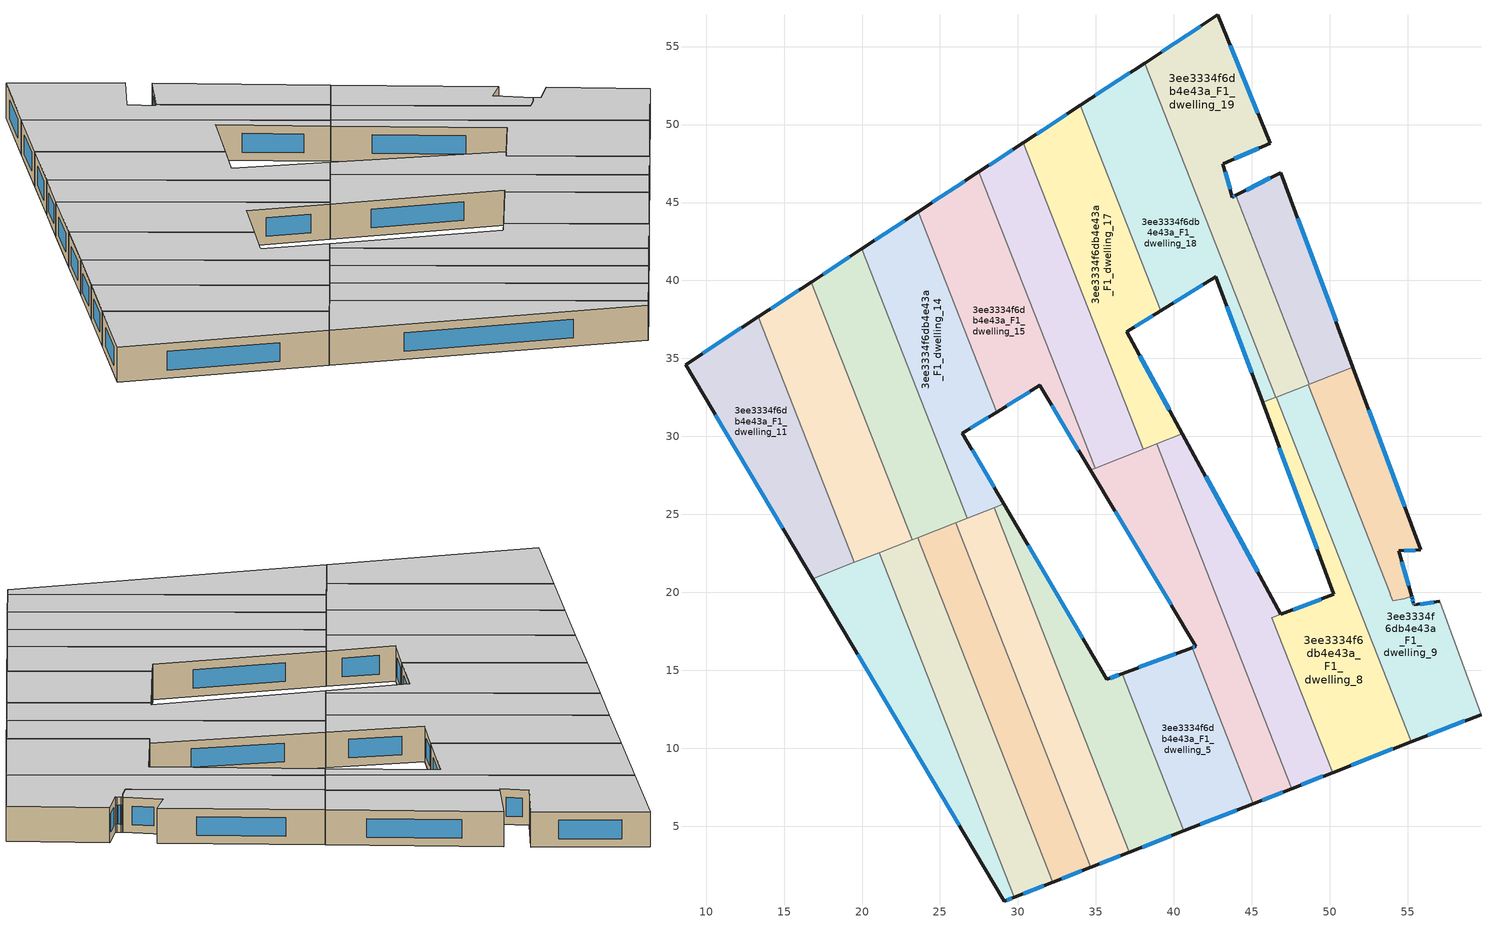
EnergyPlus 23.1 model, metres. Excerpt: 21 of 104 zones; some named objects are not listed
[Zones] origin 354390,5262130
3ee3334f6db4e43a_F1_dwelling_0
 floor to 3ee3334f6db4e43a_F0_dwelling_0 (EU_floor_Construction): 21.11,22.55 29.77,0.46 29.12,0.21 16.84,20.88 z3
 wall outside (EU_wall_Construction): 16.84,20.88 29.12,0.21 29.77,0.46 z3:6
 wall to 3ee3334f6db4e43a_F1_dwelling_1 (EU_wall_Construction): 29.77,0.46 21.11,22.55 z3:6
 wall to 3ee3334f6db4e43a_F1_dwelling_11 (EU_wall_Construction): 19.52,21.93 16.84,20.88 z3:6
 wall to 3ee3334f6db4e43a_F1_dwelling_12 (EU_wall_Construction): 21.11,22.55 19.52,21.93 z3:6
 window (EU_Window_Construction): 29.28,0.27 29.61,0.4 / 19.73,16.03 26.24,5.07 z3.7:5.3
 ceiling to 3ee3334f6db4e43a_F2_dwelling_0 (EU_floor_Construction): 29.77,0.46 21.11,22.55 16.84,20.88 29.12,0.21 z6
3ee3334f6db4e43a_F1_dwelling_1
 floor to 3ee3334f6db4e43a_F0_dwelling_1 (EU_floor_Construction): 23.57,23.52 32.22,1.42 29.77,0.46 21.11,22.55 z3
 wall outside (EU_wall_Construction): 29.77,0.46 32.22,1.42 z3:6
 wall to 3ee3334f6db4e43a_F1_dwelling_2 (EU_wall_Construction): 32.22,1.42 23.57,23.52 z3:6
 wall to 3ee3334f6db4e43a_F1_dwelling_12 (EU_wall_Construction): 23.21,23.38 21.11,22.55 z3:6
 wall to 3ee3334f6db4e43a_F1_dwelling_13 (EU_wall_Construction): 23.56,23.52 23.21,23.38 z3:6
 window (EU_Window_Construction): 30.34,0.69 31.64,1.2 z3.7:5.3
 ceiling to 3ee3334f6db4e43a_F2_dwelling_1 (EU_floor_Construction): 32.22,1.42 23.57,23.52 21.11,22.55 29.77,0.46 z6
3ee3334f6db4e43a_F1_dwelling_10
 floor to 3ee3334f6db4e43a_F0_dwelling_10 (EU_floor_Construction): 51.48,34.45 55.81,22.73 54.42,22.67 55.24,19.74 54.76,19.58 54.02,19.48 53.97,19.63 53.88,19.85 53.86,19.91 48.6,33.32 z3
 wall outside (EU_wall_Construction): 55.24,19.74 54.42,22.67 55.81,22.73 51.48,34.45 z3:6
 wall to 3ee3334f6db4e43a_F1_dwelling_9 (EU_wall_Construction): 48.6,33.32 53.86,19.91 53.88,19.85 53.97,19.63 54.02,19.48 54.76,19.58 55.24,19.74 z3:6
 wall to 3ee3334f6db4e43a_F1_dwelling_20 (EU_wall_Construction): 51.48,34.45 48.68,33.36 z3:6
 wall to 3ee3334f6db4e43a_F1_dwelling_19 (EU_wall_Construction): 48.68,33.36 48.6,33.32 z3:6
 window (EU_Window_Construction): 54.79,25.48 52.49,31.7 / 54.75,22.68 55.49,22.72 / 55.05,20.43 54.62,21.98 z3.7:5.3
 ceiling to 3ee3334f6db4e43a_F2_dwelling_10 (EU_floor_Construction): 55.24,19.74 54.42,22.67 55.81,22.73 51.48,34.45 48.6,33.32 53.86,19.91 53.88,19.85 53.97,19.63 54.02,19.48 54.76,19.58 z6
3ee3334f6db4e43a_F1_dwelling_11
 floor to 3ee3334f6db4e43a_F0_dwelling_11 (EU_floor_Construction): 13.35,37.67 19.52,21.93 16.84,20.88 8.68,34.61 z3
 wall outside (EU_wall_Construction): 13.35,37.67 8.68,34.61 16.84,20.88 z3:6
 wall to 3ee3334f6db4e43a_F1_dwelling_12 (EU_wall_Construction): 19.52,21.93 13.35,37.67 z3:6
 window (EU_Window_Construction): 10.6,31.39 14.93,24.11 / 12.25,36.96 9.78,35.33 z3.7:5.3
 ceiling to 3ee3334f6db4e43a_F2_dwelling_11 (EU_floor_Construction): 19.52,21.93 13.35,37.67 8.68,34.61 16.84,20.88 z6
3ee3334f6db4e43a_F1_dwelling_12
 floor to 3ee3334f6db4e43a_F0_dwelling_12 (EU_floor_Construction): 16.74,39.9 23.21,23.38 19.52,21.93 13.35,37.67 z3
 wall outside (EU_wall_Construction): 16.74,39.9 13.35,37.67 z3:6
 wall to 3ee3334f6db4e43a_F1_dwelling_13 (EU_wall_Construction): 23.21,23.38 16.74,39.9 z3:6
 window (EU_Window_Construction): 15.94,39.38 14.14,38.2 z3.7:5.3
 ceiling to 3ee3334f6db4e43a_F2_dwelling_12 (EU_floor_Construction): 23.21,23.38 16.74,39.9 13.35,37.67 19.52,21.93 z6
3ee3334f6db4e43a_F1_dwelling_13
 floor to 3ee3334f6db4e43a_F0_dwelling_13 (EU_floor_Construction): 19.98,42.03 26.74,24.76 23.21,23.38 16.74,39.9 z3
 wall outside (EU_wall_Construction): 19.98,42.03 16.74,39.9 z3:6
 wall to 3ee3334f6db4e43a_F1_dwelling_14 (EU_wall_Construction): 26.74,24.76 19.98,42.03 z3:6
 wall to 3ee3334f6db4e43a_F1_dwelling_2 (EU_wall_Construction): 23.57,23.52 26.02,24.48 z3:6
 wall to 3ee3334f6db4e43a_F1_dwelling_3 (EU_wall_Construction): 26.02,24.48 26.74,24.76 z3:6
 window (EU_Window_Construction): 19.22,41.53 17.5,40.4 z3.7:5.3
 ceiling to 3ee3334f6db4e43a_F2_dwelling_13 (EU_floor_Construction): 26.74,24.76 19.98,42.03 16.74,39.9 23.21,23.38 z6
3ee3334f6db4e43a_F1_dwelling_14
 floor to 3ee3334f6db4e43a_F0_dwelling_14 (EU_floor_Construction): 23.59,44.4 28.62,31.56 26.43,30.21 29.09,25.68 26.74,24.76 19.98,42.03 z3
 wall outside (EU_wall_Construction): 23.59,44.4 19.98,42.03 / 29.09,25.68 26.43,30.21 28.62,31.56 z3:6
 wall to 3ee3334f6db4e43a_F1_dwelling_15 (EU_wall_Construction): 28.62,31.56 23.59,44.4 z3:6
 wall to 3ee3334f6db4e43a_F1_dwelling_3 (EU_wall_Construction): 26.74,24.76 28.47,25.44 z3:6
 wall to 3ee3334f6db4e43a_F1_dwelling_4 (EU_wall_Construction): 28.47,25.44 29.09,25.68 z3:6
 window (EU_Window_Construction): 22.75,43.84 20.83,42.59 / 26.95,30.53 28.11,31.24 / 28.47,26.75 27.06,29.15 z3.7:5.3
 ceiling to 3ee3334f6db4e43a_F2_dwelling_14 (EU_floor_Construction): 29.09,25.68 26.43,30.21 28.62,31.56 23.59,44.4 19.98,42.03 26.74,24.76 z6
3ee3334f6db4e43a_F1_dwelling_15
 floor to 3ee3334f6db4e43a_F0_dwelling_15 (EU_floor_Construction): 27.5,46.97 34.94,27.97 34.64,27.85 31.4,33.27 28.62,31.56 23.59,44.4 z3
 wall outside (EU_wall_Construction): 27.5,46.97 23.59,44.4 / 28.62,31.56 31.4,33.27 34.64,27.85 z3:6
 wall to 3ee3334f6db4e43a_F1_dwelling_16 (EU_wall_Construction): 34.94,27.97 27.5,46.97 z3:6
 wall to 3ee3334f6db4e43a_F1_dwelling_6 (EU_wall_Construction): 34.64,27.85 34.94,27.97 z3:6
 window (EU_Window_Construction): 26.58,46.36 24.51,45 / 32.16,32 33.88,29.13 / 29.28,31.96 30.75,32.87 z3.7:5.3
 ceiling to 3ee3334f6db4e43a_F2_dwelling_15 (EU_floor_Construction): 34.94,27.97 27.5,46.97 23.59,44.4 28.62,31.56 31.4,33.27 34.64,27.85 z6
3ee3334f6db4e43a_F1_dwelling_16
 floor to 3ee3334f6db4e43a_F0_dwelling_16 (EU_floor_Construction): 30.33,48.83 38.03,29.18 34.94,27.97 27.5,46.97 z3
 wall outside (EU_wall_Construction): 30.33,48.83 27.5,46.97 z3:6
 wall to 3ee3334f6db4e43a_F1_dwelling_17 (EU_wall_Construction): 38.03,29.18 30.33,48.83 z3:6
 wall to 3ee3334f6db4e43a_F1_dwelling_6 (EU_wall_Construction): 34.94,27.97 38.03,29.18 z3:6
 window (EU_Window_Construction): 29.67,48.39 28.17,47.4 z3.7:5.3
 ceiling to 3ee3334f6db4e43a_F2_dwelling_16 (EU_floor_Construction): 38.03,29.18 30.33,48.83 27.5,46.97 34.94,27.97 z6
3ee3334f6db4e43a_F1_dwelling_17
 floor to 3ee3334f6db4e43a_F0_dwelling_17 (EU_floor_Construction): 33.99,51.23 39.15,38.05 36.98,36.71 40.54,30.17 38.03,29.18 30.33,48.83 z3
 wall outside (EU_wall_Construction): 33.99,51.23 30.33,48.83 / 40.54,30.17 36.98,36.71 39.15,38.05 z3:6
 wall to 3ee3334f6db4e43a_F1_dwelling_18 (EU_wall_Construction): 39.15,38.05 33.99,51.23 z3:6
 wall to 3ee3334f6db4e43a_F1_dwelling_7 (EU_wall_Construction): 38.89,29.52 40.54,30.17 z3:6
 wall to 3ee3334f6db4e43a_F1_dwelling_6 (EU_wall_Construction): 38.03,29.18 38.89,29.52 z3:6
 window (EU_Window_Construction): 33.13,50.66 31.19,49.39 / 37.49,37.03 38.64,37.73 / 39.71,31.7 37.82,35.17 z3.7:5.3
 ceiling to 3ee3334f6db4e43a_F2_dwelling_17 (EU_floor_Construction): 40.54,30.17 36.98,36.71 39.15,38.05 33.99,51.23 30.33,48.83 38.03,29.18 z6
3ee3334f6db4e43a_F1_dwelling_18
 floor to 3ee3334f6db4e43a_F0_dwelling_18 (EU_floor_Construction): 38.12,53.94 46.52,32.51 45.68,32.18 42.69,40.23 39.15,38.05 33.99,51.23 z3
 wall outside (EU_wall_Construction): 39.15,38.05 42.69,40.23 45.68,32.18 / 38.12,53.94 33.99,51.23 z3:6
 wall to 3ee3334f6db4e43a_F1_dwelling_19 (EU_wall_Construction): 46.52,32.51 38.12,53.94 z3:6
 wall to 3ee3334f6db4e43a_F1_dwelling_8 (EU_wall_Construction): 45.68,32.18 46.52,32.51 z3:6
 window (EU_Window_Construction): 43.39,38.34 44.98,34.07 / 39.98,38.56 41.86,39.72 / 37.15,53.3 34.96,51.87 z3.7:5.3
 ceiling to 3ee3334f6db4e43a_F2_dwelling_18 (EU_floor_Construction): 46.52,32.51 38.12,53.94 33.99,51.23 39.15,38.05 42.69,40.23 45.68,32.18 z6
3ee3334f6db4e43a_F1_dwelling_19
 floor to 3ee3334f6db4e43a_F0_dwelling_19 (EU_floor_Construction): 42.82,57.03 46.16,48.8 43.15,47.49 43.14,47.48 43.74,45.35 43.95,45.45 48.68,33.36 46.52,32.51 38.12,53.94 z3
 wall outside (EU_wall_Construction): 43.95,45.45 43.74,45.35 43.14,47.48 43.15,47.49 46.16,48.8 42.82,57.03 38.12,53.94 z3:6
 wall to 3ee3334f6db4e43a_F1_dwelling_20 (EU_wall_Construction): 48.68,33.36 43.95,45.45 z3:6
 wall to 3ee3334f6db4e43a_F1_dwelling_9 (EU_wall_Construction): 46.57,32.53 48.6,33.32 z3:6
 wall to 3ee3334f6db4e43a_F1_dwelling_8 (EU_wall_Construction): 46.52,32.51 46.57,32.53 z3:6
 window (EU_Window_Construction): 45.38,50.73 43.61,55.1 / 43.86,47.79 45.45,48.49 / 43.6,45.85 43.28,46.98 / 43.9,45.43 43.79,45.37 / 41.72,56.3 39.23,54.67 z3.7:5.3
 ceiling to 3ee3334f6db4e43a_F2_dwelling_19 (EU_floor_Construction): 48.68,33.36 43.95,45.45 43.74,45.35 43.14,47.48 43.15,47.49 46.16,48.8 42.82,57.03 38.12,53.94 46.52,32.51 z6
3ee3334f6db4e43a_F1_dwelling_2
 floor to 3ee3334f6db4e43a_F0_dwelling_2 (EU_floor_Construction): 26.02,24.48 34.67,2.38 32.22,1.42 23.57,23.52 z3
 wall outside (EU_wall_Construction): 32.22,1.42 34.67,2.38 z3:6
 wall to 3ee3334f6db4e43a_F1_dwelling_3 (EU_wall_Construction): 34.67,2.38 26.02,24.48 z3:6
 window (EU_Window_Construction): 32.8,1.65 34.1,2.16 z3.7:5.3
 ceiling to 3ee3334f6db4e43a_F2_dwelling_2 (EU_floor_Construction): 34.67,2.38 26.02,24.48 23.57,23.52 32.22,1.42 z6
3ee3334f6db4e43a_F1_dwelling_20
 floor to 3ee3334f6db4e43a_F0_dwelling_20 (EU_floor_Construction): 46.86,46.92 51.48,34.45 48.68,33.36 43.95,45.45 z3
 wall outside (EU_wall_Construction): 51.48,34.45 46.86,46.92 43.95,45.45 z3:6
 window (EU_Window_Construction): 46.18,46.57 44.63,45.8 / 50.39,37.38 47.94,43.99 z3.7:5.3
 ceiling to 3ee3334f6db4e43a_F2_dwelling_20 (EU_floor_Construction): 51.48,34.45 46.86,46.92 43.95,45.45 48.68,33.36 z6
3ee3334f6db4e43a_F1_dwelling_3
 floor to 3ee3334f6db4e43a_F0_dwelling_3 (EU_floor_Construction): 28.47,25.44 37.13,3.34 34.67,2.38 26.02,24.48 z3
 wall outside (EU_wall_Construction): 34.67,2.38 37.13,3.34 z3:6
 wall to 3ee3334f6db4e43a_F1_dwelling_4 (EU_wall_Construction): 37.13,3.34 28.47,25.44 z3:6
 window (EU_Window_Construction): 35.25,2.61 36.55,3.12 z3.7:5.3
 ceiling to 3ee3334f6db4e43a_F2_dwelling_3 (EU_floor_Construction): 37.13,3.34 28.47,25.44 26.02,24.48 34.67,2.38 z6
3ee3334f6db4e43a_F1_dwelling_4
 floor to 3ee3334f6db4e43a_F0_dwelling_4 (EU_floor_Construction): 29.09,25.68 35.7,14.42 36.69,14.79 40.64,4.72 37.13,3.34 28.47,25.44 z3
 wall outside (EU_wall_Construction): 36.69,14.79 35.7,14.42 29.09,25.68 / 37.13,3.34 40.64,4.72 z3:6
 wall to 3ee3334f6db4e43a_F1_dwelling_5 (EU_wall_Construction): 40.64,4.72 36.69,14.79 z3:6
 window (EU_Window_Construction): 34.15,17.07 30.64,23.04 / 36.45,14.71 35.93,14.51 / 37.95,3.67 39.81,4.39 z3.7:5.3
 ceiling to 3ee3334f6db4e43a_F2_dwelling_4 (EU_floor_Construction): 40.64,4.72 36.69,14.79 35.7,14.42 29.09,25.68 28.47,25.44 37.13,3.34 z6
3ee3334f6db4e43a_F1_dwelling_5
 floor to 3ee3334f6db4e43a_F0_dwelling_5 (EU_floor_Construction): 41.16,16.46 45.08,6.46 40.64,4.72 36.69,14.79 z3
 wall outside (EU_wall_Construction): 40.64,4.72 45.08,6.46 / 41.16,16.46 36.69,14.79 z3:6
 wall to 3ee3334f6db4e43a_F1_dwelling_6 (EU_wall_Construction): 45.08,6.46 41.16,16.46 z3:6
 window (EU_Window_Construction): 41.68,5.12 44.04,6.05 / 40.11,16.07 37.74,15.19 z3.7:5.3
 ceiling to 3ee3334f6db4e43a_F2_dwelling_5 (EU_floor_Construction): 45.08,6.46 41.16,16.46 36.69,14.79 40.64,4.72 z6
3ee3334f6db4e43a_F1_dwelling_6
 floor to 3ee3334f6db4e43a_F0_dwelling_6 (EU_floor_Construction): 38.89,29.52 47.55,7.42 45.08,6.46 41.16,16.46 41.4,16.55 34.64,27.85 z3
 wall outside (EU_wall_Construction): 45.08,6.46 47.55,7.42 / 34.64,27.85 41.4,16.55 41.16,16.46 z3:6
 wall to 3ee3334f6db4e43a_F1_dwelling_7 (EU_wall_Construction): 47.55,7.42 38.89,29.52 z3:6
 window (EU_Window_Construction): 45.66,6.68 46.97,7.19 / 41.35,16.53 41.22,16.48 / 36.23,25.2 39.81,19.21 z3.7:5.3
 ceiling to 3ee3334f6db4e43a_F2_dwelling_6 (EU_floor_Construction): 47.55,7.42 38.89,29.52 34.64,27.85 41.4,16.55 41.16,16.46 45.08,6.46 z6
3ee3334f6db4e43a_F1_dwelling_7
 floor to 3ee3334f6db4e43a_F0_dwelling_7 (EU_floor_Construction): 40.54,30.17 46.85,18.6 46.28,18.38 50.17,8.45 47.55,7.42 38.89,29.52 z3
 wall outside (EU_wall_Construction): 47.55,7.42 50.17,8.45 / 46.85,18.6 40.54,30.17 z3:6
 wall to 3ee3334f6db4e43a_F1_dwelling_8 (EU_wall_Construction): 50.17,8.45 46.28,18.38 46.85,18.6 z3:6
 window (EU_Window_Construction): 48.16,7.66 49.55,8.21 / 45.37,21.31 42.02,27.45 z3.7:5.3
 ceiling to 3ee3334f6db4e43a_F2_dwelling_7 (EU_floor_Construction): 50.17,8.45 46.28,18.38 46.85,18.6 40.54,30.17 38.89,29.52 47.55,7.42 z6
3ee3334f6db4e43a_F1_dwelling_8
 floor to 3ee3334f6db4e43a_F0_dwelling_8 (EU_floor_Construction): 46.57,32.53 55.22,10.43 50.17,8.45 46.28,18.38 50.26,19.87 45.68,32.18 z3
 wall outside (EU_wall_Construction): 45.68,32.18 50.26,19.87 46.85,18.6 / 50.17,8.45 55.22,10.43 z3:6
 wall to 3ee3334f6db4e43a_F1_dwelling_9 (EU_wall_Construction): 55.22,10.43 46.57,32.53 z3:6
 window (EU_Window_Construction): 49.46,19.57 47.65,18.9 / 46.76,29.29 49.18,22.76 / 51.35,8.91 54.04,9.96 z3.7:5.3
 ceiling to 3ee3334f6db4e43a_F2_dwelling_8 (EU_floor_Construction): 55.22,10.43 46.57,32.53 45.68,32.18 50.26,19.87 46.28,18.38 50.17,8.45 z6
3ee3334f6db4e43a_F1_dwelling_9
 floor to 3ee3334f6db4e43a_F0_dwelling_9 (EU_floor_Construction): 48.6,33.32 54.02,19.48 54.76,19.58 55.24,19.74 55.27,19.64 55.35,19.35 55.39,19.21 57.04,19.42 59.69,12.17 55.22,10.43 46.57,32.53 z3
 wall outside (EU_wall_Construction): 57.04,19.42 55.39,19.21 55.35,19.35 55.27,19.64 55.24,19.74 / 55.22,10.43 59.69,12.17 z3:6
 wall adiabatic (EU_wall_Construction): 59.69,12.17 57.04,19.42 z3:6
 window (EU_Window_Construction): 55.26,19.67 55.25,19.72 / 55.33,19.42 55.29,19.58 / 55.38,19.24 55.36,19.32 / 56.65,19.37 55.78,19.26 / 56.27,10.84 58.64,11.76 z3.7:5.3
 ceiling to 3ee3334f6db4e43a_F2_dwelling_9 (EU_floor_Construction): 59.69,12.17 57.04,19.42 55.39,19.21 55.35,19.35 55.27,19.64 55.24,19.74 54.76,19.58 54.02,19.48 48.6,33.32 46.57,32.53 55.22,10.43 z6
[Building]
EU S2 Campaign: North Axis=0; Terrain=City; Solar Distribution=FullExterior
[Site:Location]
Budapest.Ferenc.Liszt.Intl.AP: Latitude=47.437; Longitude=19.256; Time Zone=1; Elevation=185
[SizingPeriod:WeatherFileDays]
AnnualSizingPeriod: Begin Month=1; Begin Day of Month=1; End Month=12; End Day of Month=31; Day of Week for Start Day=Monday; Use Weather File Daylight Saving Period=No; Use Weather File Rain and Snow Indicators=No
[MATERIAL]
EU_InternalMass_Material: Roughness=MediumRough; Thickness=0.1; Conductivity=1; Density=1800; Specific Heat=900; Thermal Absorptance=0.9; Solar Absorptance=0.7; Visible Absorptance=0.7
[MATERIAL:NOMASS] Roughness=MediumRough; Thermal Absorptance=0.9; Solar Absorptance=0.7; Visible Absorptance=0.7
Name | Thermal Resistance
EU_wall_NoMass | 0.832559
EU_floor_NoMass | 0.872794
[WINDOWMATERIAL:SIMPLEGLAZINGSYSTEM]
EU_Window_SimpleGlazing: UFactor=2.79869; Solar Heat Gain Coefficient=0.75; Visible Transmittance=0.75
[CONSTRUCTION]
EU_wall_Construction: EU_wall_NoMass
EU_floor_Construction: EU_floor_NoMass
EU_Window_Construction: EU_Window_SimpleGlazing
EU_InternalMass_Construction: EU_InternalMass_Material
[ZONE] Type=1; Multiplier=1; Ceiling Height=autocalculate; Floor Area=autocalculate; Part of Total Floor Area=Yes
Name | Volume
3ee3334f6db4e43a_F1_dwelling_0 | 187.639
3ee3334f6db4e43a_F1_dwelling_1 | 187.633
3ee3334f6db4e43a_F1_dwelling_10 | 120.564
3ee3334f6db4e43a_F1_dwelling_11 | 206.401
3ee3334f6db4e43a_F1_dwelling_12 | 206.419
3ee3334f6db4e43a_F1_dwelling_13 | 206.41
3ee3334f6db4e43a_F1_dwelling_14 | 206.378
3ee3334f6db4e43a_F1_dwelling_15 | 206.388
3ee3334f6db4e43a_F1_dwelling_16 | 206.421
3ee3334f6db4e43a_F1_dwelling_17 | 229.722
3ee3334f6db4e43a_F1_dwelling_18 | 227.803
3ee3334f6db4e43a_F1_dwelling_19 | 245.049
3ee3334f6db4e43a_F1_dwelling_2 | 187.675
3ee3334f6db4e43a_F1_dwelling_20 | 123.034
3ee3334f6db4e43a_F1_dwelling_3 | 187.608
3ee3334f6db4e43a_F1_dwelling_4 | 187.624
3ee3334f6db4e43a_F1_dwelling_5 | 154.588
3ee3334f6db4e43a_F1_dwelling_6 | 220.7
3ee3334f6db4e43a_F1_dwelling_7 | 192.039
3ee3334f6db4e43a_F1_dwelling_8 | 215.268
3ee3334f6db4e43a_F1_dwelling_9 | 222.647
[INTERNALMASS] Construction=EU_InternalMass_Construction
Name | Zone or ZoneList | Surface Area
3ee3334f6db4e43a_F1_dwelling_0_EU_InternalMass | 3ee3334f6db4e43a_F1_dwelling_0 | 62.5464
3ee3334f6db4e43a_F1_dwelling_1_EU_InternalMass | 3ee3334f6db4e43a_F1_dwelling_1 | 62.5442
3ee3334f6db4e43a_F1_dwelling_2_EU_InternalMass | 3ee3334f6db4e43a_F1_dwelling_2 | 62.5582
3ee3334f6db4e43a_F1_dwelling_3_EU_InternalMass | 3ee3334f6db4e43a_F1_dwelling_3 | 62.5361
3ee3334f6db4e43a_F1_dwelling_4_EU_InternalMass | 3ee3334f6db4e43a_F1_dwelling_4 | 62.5412
3ee3334f6db4e43a_F1_dwelling_5_EU_InternalMass | 3ee3334f6db4e43a_F1_dwelling_5 | 51.5294
3ee3334f6db4e43a_F1_dwelling_6_EU_InternalMass | 3ee3334f6db4e43a_F1_dwelling_6 | 73.5694
3ee3334f6db4e43a_F1_dwelling_7_EU_InternalMass | 3ee3334f6db4e43a_F1_dwelling_7 | 64.0149
3ee3334f6db4e43a_F1_dwelling_8_EU_InternalMass | 3ee3334f6db4e43a_F1_dwelling_8 | 71.7698
3ee3334f6db4e43a_F1_dwelling_9_EU_InternalMass | 3ee3334f6db4e43a_F1_dwelling_9 | 74.2145
3ee3334f6db4e43a_F1_dwelling_10_EU_InternalMass | 3ee3334f6db4e43a_F1_dwelling_10 | 40.1876
3ee3334f6db4e43a_F1_dwelling_11_EU_InternalMass | 3ee3334f6db4e43a_F1_dwelling_11 | 68.8003
3ee3334f6db4e43a_F1_dwelling_12_EU_InternalMass | 3ee3334f6db4e43a_F1_dwelling_12 | 68.8062
3ee3334f6db4e43a_F1_dwelling_13_EU_InternalMass | 3ee3334f6db4e43a_F1_dwelling_13 | 68.8034
3ee3334f6db4e43a_F1_dwelling_14_EU_InternalMass | 3ee3334f6db4e43a_F1_dwelling_14 | 68.7925
3ee3334f6db4e43a_F1_dwelling_15_EU_InternalMass | 3ee3334f6db4e43a_F1_dwelling_15 | 68.7961
3ee3334f6db4e43a_F1_dwelling_16_EU_InternalMass | 3ee3334f6db4e43a_F1_dwelling_16 | 68.807
3ee3334f6db4e43a_F1_dwelling_17_EU_InternalMass | 3ee3334f6db4e43a_F1_dwelling_17 | 76.5685
3ee3334f6db4e43a_F1_dwelling_18_EU_InternalMass | 3ee3334f6db4e43a_F1_dwelling_18 | 75.9427
3ee3334f6db4e43a_F1_dwelling_19_EU_InternalMass | 3ee3334f6db4e43a_F1_dwelling_19 | 81.679
3ee3334f6db4e43a_F1_dwelling_20_EU_InternalMass | 3ee3334f6db4e43a_F1_dwelling_20 | 41.0113
[OTHEREQUIPMENT] Fuel Type=Electricity; Design Level Calculation Method=Watts/Area; Power per Zone Floor Area=1; Fraction Latent=0; Fraction Radiant=0; Fraction Lost=0; Carbon Dioxide Generation Rate=0; EndUse Subcategory=EU_Step8_InternalGains
Name | Zone or ZoneList or Space or SpaceList | Schedule
EU_Step8_InternalGain_3ee3334f6db4e43a_F1_dwelling_0_f000 | 3ee3334f6db4e43a_F1_dwelling_0 | EU_Step8_GainSchedule_3ee3334f6db4e43a_F1_dwelling_0_f000
EU_Step8_InternalGain_3ee3334f6db4e43a_F1_dwelling_1_f000 | 3ee3334f6db4e43a_F1_dwelling_1 | EU_Step8_GainSchedule_3ee3334f6db4e43a_F1_dwelling_1_f000
EU_Step8_InternalGain_3ee3334f6db4e43a_F1_dwelling_2_f000 | 3ee3334f6db4e43a_F1_dwelling_2 | EU_Step8_GainSchedule_3ee3334f6db4e43a_F1_dwelling_2_f000
EU_Step8_InternalGain_3ee3334f6db4e43a_F1_dwelling_3_f000 | 3ee3334f6db4e43a_F1_dwelling_3 | EU_Step8_GainSchedule_3ee3334f6db4e43a_F1_dwelling_3_f000
EU_Step8_InternalGain_3ee3334f6db4e43a_F1_dwelling_4_f000 | 3ee3334f6db4e43a_F1_dwelling_4 | EU_Step8_GainSchedule_3ee3334f6db4e43a_F1_dwelling_4_f000
EU_Step8_InternalGain_3ee3334f6db4e43a_F1_dwelling_5_f000 | 3ee3334f6db4e43a_F1_dwelling_5 | EU_Step8_GainSchedule_3ee3334f6db4e43a_F1_dwelling_5_f000
EU_Step8_InternalGain_3ee3334f6db4e43a_F1_dwelling_6_f000 | 3ee3334f6db4e43a_F1_dwelling_6 | EU_Step8_GainSchedule_3ee3334f6db4e43a_F1_dwelling_6_f000
EU_Step8_InternalGain_3ee3334f6db4e43a_F1_dwelling_7_f000 | 3ee3334f6db4e43a_F1_dwelling_7 | EU_Step8_GainSchedule_3ee3334f6db4e43a_F1_dwelling_7_f000
EU_Step8_InternalGain_3ee3334f6db4e43a_F1_dwelling_8_f000 | 3ee3334f6db4e43a_F1_dwelling_8 | EU_Step8_GainSchedule_3ee3334f6db4e43a_F1_dwelling_8_f000
EU_Step8_InternalGain_3ee3334f6db4e43a_F1_dwelling_9_f000 | 3ee3334f6db4e43a_F1_dwelling_9 | EU_Step8_GainSchedule_3ee3334f6db4e43a_F1_dwelling_9_f000
EU_Step8_InternalGain_3ee3334f6db4e43a_F1_dwelling_10_f000 | 3ee3334f6db4e43a_F1_dwelling_10 | EU_Step8_GainSchedule_3ee3334f6db4e43a_F1_dwelling_10_f000
EU_Step8_InternalGain_3ee3334f6db4e43a_F1_dwelling_11_f000 | 3ee3334f6db4e43a_F1_dwelling_11 | EU_Step8_GainSchedule_3ee3334f6db4e43a_F1_dwelling_11_f000
EU_Step8_InternalGain_3ee3334f6db4e43a_F1_dwelling_12_f000 | 3ee3334f6db4e43a_F1_dwelling_12 | EU_Step8_GainSchedule_3ee3334f6db4e43a_F1_dwelling_12_f000
EU_Step8_InternalGain_3ee3334f6db4e43a_F1_dwelling_13_f000 | 3ee3334f6db4e43a_F1_dwelling_13 | EU_Step8_GainSchedule_3ee3334f6db4e43a_F1_dwelling_13_f000
EU_Step8_InternalGain_3ee3334f6db4e43a_F1_dwelling_14_f000 | 3ee3334f6db4e43a_F1_dwelling_14 | EU_Step8_GainSchedule_3ee3334f6db4e43a_F1_dwelling_14_f000
EU_Step8_InternalGain_3ee3334f6db4e43a_F1_dwelling_15_f000 | 3ee3334f6db4e43a_F1_dwelling_15 | EU_Step8_GainSchedule_3ee3334f6db4e43a_F1_dwelling_15_f000
EU_Step8_InternalGain_3ee3334f6db4e43a_F1_dwelling_16_f000 | 3ee3334f6db4e43a_F1_dwelling_16 | EU_Step8_GainSchedule_3ee3334f6db4e43a_F1_dwelling_16_f000
EU_Step8_InternalGain_3ee3334f6db4e43a_F1_dwelling_17_f000 | 3ee3334f6db4e43a_F1_dwelling_17 | EU_Step8_GainSchedule_3ee3334f6db4e43a_F1_dwelling_17_f000
EU_Step8_InternalGain_3ee3334f6db4e43a_F1_dwelling_18_f000 | 3ee3334f6db4e43a_F1_dwelling_18 | EU_Step8_GainSchedule_3ee3334f6db4e43a_F1_dwelling_18_f000
EU_Step8_InternalGain_3ee3334f6db4e43a_F1_dwelling_19_f000 | 3ee3334f6db4e43a_F1_dwelling_19 | EU_Step8_GainSchedule_3ee3334f6db4e43a_F1_dwelling_19_f000
EU_Step8_InternalGain_3ee3334f6db4e43a_F1_dwelling_20_f000 | 3ee3334f6db4e43a_F1_dwelling_20 | EU_Step8_GainSchedule_3ee3334f6db4e43a_F1_dwelling_20_f000
[ZONEVENTILATION:DESIGNFLOWRATE] Schedule=EU_AlwaysOn; Design Flow Rate Calculation Method=AirChanges/Hour; Air Changes per Hour=0.475469; Ventilation Type=Natural; Fan Pressure Rise=0; Fan Total Efficiency=1; Constant Term Coefficient=1; Temperature Term Coefficient=0; Velocity Term Coefficient=0; Velocity Squared Term Coefficient=0; Minimum Indoor Temperature=-100; Maximum Indoor Temperature=100; Delta Temperature=-100; Minimum Outdoor Temperature=-100; Maximum Outdoor Temperature=100; Maximum Wind Speed=40
Name | Zone or ZoneList or Space or SpaceList
EU_ConstantAir_3ee3334f6db4e43a_F1_dwelling_0 | 3ee3334f6db4e43a_F1_dwelling_0
EU_ConstantAir_3ee3334f6db4e43a_F1_dwelling_1 | 3ee3334f6db4e43a_F1_dwelling_1
EU_ConstantAir_3ee3334f6db4e43a_F1_dwelling_2 | 3ee3334f6db4e43a_F1_dwelling_2
EU_ConstantAir_3ee3334f6db4e43a_F1_dwelling_3 | 3ee3334f6db4e43a_F1_dwelling_3
EU_ConstantAir_3ee3334f6db4e43a_F1_dwelling_4 | 3ee3334f6db4e43a_F1_dwelling_4
EU_ConstantAir_3ee3334f6db4e43a_F1_dwelling_5 | 3ee3334f6db4e43a_F1_dwelling_5
EU_ConstantAir_3ee3334f6db4e43a_F1_dwelling_6 | 3ee3334f6db4e43a_F1_dwelling_6
EU_ConstantAir_3ee3334f6db4e43a_F1_dwelling_7 | 3ee3334f6db4e43a_F1_dwelling_7
EU_ConstantAir_3ee3334f6db4e43a_F1_dwelling_8 | 3ee3334f6db4e43a_F1_dwelling_8
EU_ConstantAir_3ee3334f6db4e43a_F1_dwelling_9 | 3ee3334f6db4e43a_F1_dwelling_9
EU_ConstantAir_3ee3334f6db4e43a_F1_dwelling_10 | 3ee3334f6db4e43a_F1_dwelling_10
EU_ConstantAir_3ee3334f6db4e43a_F1_dwelling_11 | 3ee3334f6db4e43a_F1_dwelling_11
EU_ConstantAir_3ee3334f6db4e43a_F1_dwelling_12 | 3ee3334f6db4e43a_F1_dwelling_12
EU_ConstantAir_3ee3334f6db4e43a_F1_dwelling_13 | 3ee3334f6db4e43a_F1_dwelling_13
EU_ConstantAir_3ee3334f6db4e43a_F1_dwelling_14 | 3ee3334f6db4e43a_F1_dwelling_14
EU_ConstantAir_3ee3334f6db4e43a_F1_dwelling_15 | 3ee3334f6db4e43a_F1_dwelling_15
EU_ConstantAir_3ee3334f6db4e43a_F1_dwelling_16 | 3ee3334f6db4e43a_F1_dwelling_16
EU_ConstantAir_3ee3334f6db4e43a_F1_dwelling_17 | 3ee3334f6db4e43a_F1_dwelling_17
EU_ConstantAir_3ee3334f6db4e43a_F1_dwelling_18 | 3ee3334f6db4e43a_F1_dwelling_18
EU_ConstantAir_3ee3334f6db4e43a_F1_dwelling_19 | 3ee3334f6db4e43a_F1_dwelling_19
EU_ConstantAir_3ee3334f6db4e43a_F1_dwelling_20 | 3ee3334f6db4e43a_F1_dwelling_20
[HVACTEMPLATE:ZONE:IDEALLOADSAIRSYSTEM] System Availability Schedule=EU_AlwaysOn; Maximum Heating Supply Air Temperature=50; Minimum Cooling Supply Air Temperature=13; Maximum Heating Supply Air Humidity Ratio=0.0156; Minimum Cooling Supply Air Humidity Ratio=0.0077; Heating Limit=NoLimit; Cooling Limit=NoLimit; Heating Availability Schedule=EU_AlwaysOn; Cooling Availability Schedule=EU_CoolingOff; Dehumidification Control Type=ConstantSensibleHeatRatio; Cooling Sensible Heat Ratio=0.7; Dehumidification Setpoint=60; Humidification Control Type=None; Humidification Setpoint=30; Outdoor Air Method=None; Outdoor Air Flow Rate per Person=0.00944; Outdoor Air Flow Rate per Zone Floor Area=0; Outdoor Air Flow Rate per Zone=0; Demand Controlled Ventilation Type=None; Outdoor Air Economizer Type=NoEconomizer; Heat Recovery Type=None; Sensible Heat Recovery Effectiveness=0.7; Latent Heat Recovery Effectiveness=0.65
Name | Template Thermostat
3ee3334f6db4e43a_F1_dwelling_0 | EU_HeatOnly_3ee3334f6db4e43a_F1_dwelling_0
3ee3334f6db4e43a_F1_dwelling_1 | EU_HeatOnly_3ee3334f6db4e43a_F1_dwelling_1
3ee3334f6db4e43a_F1_dwelling_2 | EU_HeatOnly_3ee3334f6db4e43a_F1_dwelling_2
3ee3334f6db4e43a_F1_dwelling_3 | EU_HeatOnly_3ee3334f6db4e43a_F1_dwelling_3
3ee3334f6db4e43a_F1_dwelling_4 | EU_HeatOnly_3ee3334f6db4e43a_F1_dwelling_4
3ee3334f6db4e43a_F1_dwelling_5 | EU_HeatOnly_3ee3334f6db4e43a_F1_dwelling_5
3ee3334f6db4e43a_F1_dwelling_6 | EU_HeatOnly_3ee3334f6db4e43a_F1_dwelling_6
3ee3334f6db4e43a_F1_dwelling_7 | EU_HeatOnly_3ee3334f6db4e43a_F1_dwelling_7
3ee3334f6db4e43a_F1_dwelling_8 | EU_HeatOnly_3ee3334f6db4e43a_F1_dwelling_8
3ee3334f6db4e43a_F1_dwelling_9 | EU_HeatOnly_3ee3334f6db4e43a_F1_dwelling_9
3ee3334f6db4e43a_F1_dwelling_10 | EU_HeatOnly_3ee3334f6db4e43a_F1_dwelling_10
3ee3334f6db4e43a_F1_dwelling_11 | EU_HeatOnly_3ee3334f6db4e43a_F1_dwelling_11
3ee3334f6db4e43a_F1_dwelling_12 | EU_HeatOnly_3ee3334f6db4e43a_F1_dwelling_12
3ee3334f6db4e43a_F1_dwelling_13 | EU_HeatOnly_3ee3334f6db4e43a_F1_dwelling_13
3ee3334f6db4e43a_F1_dwelling_14 | EU_HeatOnly_3ee3334f6db4e43a_F1_dwelling_14
3ee3334f6db4e43a_F1_dwelling_15 | EU_HeatOnly_3ee3334f6db4e43a_F1_dwelling_15
3ee3334f6db4e43a_F1_dwelling_16 | EU_HeatOnly_3ee3334f6db4e43a_F1_dwelling_16
3ee3334f6db4e43a_F1_dwelling_17 | EU_HeatOnly_3ee3334f6db4e43a_F1_dwelling_17
3ee3334f6db4e43a_F1_dwelling_18 | EU_HeatOnly_3ee3334f6db4e43a_F1_dwelling_18
3ee3334f6db4e43a_F1_dwelling_19 | EU_HeatOnly_3ee3334f6db4e43a_F1_dwelling_19
3ee3334f6db4e43a_F1_dwelling_20 | EU_HeatOnly_3ee3334f6db4e43a_F1_dwelling_20
[SIZING:ZONE] Zone Cooling Design Supply Air Temperature Input Method=SupplyAirTemperature; Zone Cooling Design Supply Air Temperature=13; Zone Heating Design Supply Air Temperature Input Method=SupplyAirTemperature; Zone Heating Design Supply Air Temperature=50; Zone Cooling Design Supply Air Humidity Ratio=0.008; Zone Heating Design Supply Air Humidity Ratio=0.008; Cooling Design Air Flow Method=DesignDay; Cooling Design Air Flow Rate=0; Cooling Minimum Air Flow per Zone Floor Area=0.000762; Cooling Minimum Air Flow=0; Cooling Minimum Air Flow Fraction=0.2; Heating Design Air Flow Method=DesignDay; Heating Design Air Flow Rate=0; Heating Maximum Air Flow per Zone Floor Area=0.002032; Heating Maximum Air Flow=0.141576; Heating Maximum Air Flow Fraction=0.3; Account for Dedicated Outdoor Air System=No; Dedicated Outdoor Air System Control Strategy=NeutralSupplyAir; Dedicated Outdoor Air Low Setpoint Temperature for Design=autosize; Dedicated Outdoor Air High Setpoint Temperature for Design=autosize; Zone Load Sizing Method=Sensible Load Only No Latent Load; Zone Latent Cooling Design Supply Air Humidity Ratio Input Method=HumidityRatioDifference; Zone Cooling Design Supply Air Humidity Ratio Difference=0.005; Zone Latent Heating Design Supply Air Humidity Ratio Input Method=HumidityRatioDifference; Zone Humidification Design Supply Air Humidity Ratio Difference=0.005
3ee3334f6db4e43a_F1_dwelling_0; 3ee3334f6db4e43a_F1_dwelling_1; 3ee3334f6db4e43a_F1_dwelling_2; 3ee3334f6db4e43a_F1_dwelling_3; 3ee3334f6db4e43a_F1_dwelling_4; 3ee3334f6db4e43a_F1_dwelling_5; 3ee3334f6db4e43a_F1_dwelling_6; 3ee3334f6db4e43a_F1_dwelling_7; 3ee3334f6db4e43a_F1_dwelling_8; 3ee3334f6db4e43a_F1_dwelling_9; 3ee3334f6db4e43a_F1_dwelling_10; 3ee3334f6db4e43a_F1_dwelling_11; 3ee3334f6db4e43a_F1_dwelling_12; 3ee3334f6db4e43a_F1_dwelling_13; 3ee3334f6db4e43a_F1_dwelling_14; 3ee3334f6db4e43a_F1_dwelling_15; 3ee3334f6db4e43a_F1_dwelling_16; 3ee3334f6db4e43a_F1_dwelling_17; 3ee3334f6db4e43a_F1_dwelling_18; 3ee3334f6db4e43a_F1_dwelling_19; 3ee3334f6db4e43a_F1_dwelling_20
[SCHEDULE:CONSTANT]
Name | Hourly Value
EU_AlwaysOn | 1
EU_CoolingOff | 0
[SCHEDULE:FILE] Column Number=1; Rows to Skip at Top=0; Number of Hours of Data=8760; Column Separator=Comma; Interpolate to Timestep=No; Minutes per Item=60; Adjust Schedule for Daylight Savings=Yes
Name | File
EU_Step8_GainSchedule_3ee3334f6db4e43a_F1_dwelling_0_f000 | ../../schedules/3ee3334f6db4e43a/3ee3334f6db4e43a_F1_dwelling_0_f000_gain.csv
EU_Step8_GainSchedule_3ee3334f6db4e43a_F1_dwelling_1_f000 | ../../schedules/3ee3334f6db4e43a/3ee3334f6db4e43a_F1_dwelling_1_f000_gain.csv
EU_Step8_GainSchedule_3ee3334f6db4e43a_F1_dwelling_2_f000 | ../../schedules/3ee3334f6db4e43a/3ee3334f6db4e43a_F1_dwelling_2_f000_gain.csv
EU_Step8_GainSchedule_3ee3334f6db4e43a_F1_dwelling_3_f000 | ../../schedules/3ee3334f6db4e43a/3ee3334f6db4e43a_F1_dwelling_3_f000_gain.csv
EU_Step8_GainSchedule_3ee3334f6db4e43a_F1_dwelling_4_f000 | ../../schedules/3ee3334f6db4e43a/3ee3334f6db4e43a_F1_dwelling_4_f000_gain.csv
EU_Step8_GainSchedule_3ee3334f6db4e43a_F1_dwelling_5_f000 | ../../schedules/3ee3334f6db4e43a/3ee3334f6db4e43a_F1_dwelling_5_f000_gain.csv
EU_Step8_GainSchedule_3ee3334f6db4e43a_F1_dwelling_6_f000 | ../../schedules/3ee3334f6db4e43a/3ee3334f6db4e43a_F1_dwelling_6_f000_gain.csv
EU_Step8_GainSchedule_3ee3334f6db4e43a_F1_dwelling_7_f000 | ../../schedules/3ee3334f6db4e43a/3ee3334f6db4e43a_F1_dwelling_7_f000_gain.csv
EU_Step8_GainSchedule_3ee3334f6db4e43a_F1_dwelling_8_f000 | ../../schedules/3ee3334f6db4e43a/3ee3334f6db4e43a_F1_dwelling_8_f000_gain.csv
EU_Step8_GainSchedule_3ee3334f6db4e43a_F1_dwelling_9_f000 | ../../schedules/3ee3334f6db4e43a/3ee3334f6db4e43a_F1_dwelling_9_f000_gain.csv
EU_Step8_GainSchedule_3ee3334f6db4e43a_F1_dwelling_10_f000 | ../../schedules/3ee3334f6db4e43a/3ee3334f6db4e43a_F1_dwelling_10_f000_gain.csv
EU_Step8_GainSchedule_3ee3334f6db4e43a_F1_dwelling_11_f000 | ../../schedules/3ee3334f6db4e43a/3ee3334f6db4e43a_F1_dwelling_11_f000_gain.csv
EU_Step8_GainSchedule_3ee3334f6db4e43a_F1_dwelling_12_f000 | ../../schedules/3ee3334f6db4e43a/3ee3334f6db4e43a_F1_dwelling_12_f000_gain.csv
EU_Step8_GainSchedule_3ee3334f6db4e43a_F1_dwelling_13_f000 | ../../schedules/3ee3334f6db4e43a/3ee3334f6db4e43a_F1_dwelling_13_f000_gain.csv
EU_Step8_GainSchedule_3ee3334f6db4e43a_F1_dwelling_14_f000 | ../../schedules/3ee3334f6db4e43a/3ee3334f6db4e43a_F1_dwelling_14_f000_gain.csv
EU_Step8_GainSchedule_3ee3334f6db4e43a_F1_dwelling_15_f000 | ../../schedules/3ee3334f6db4e43a/3ee3334f6db4e43a_F1_dwelling_15_f000_gain.csv
EU_Step8_GainSchedule_3ee3334f6db4e43a_F1_dwelling_16_f000 | ../../schedules/3ee3334f6db4e43a/3ee3334f6db4e43a_F1_dwelling_16_f000_gain.csv
EU_Step8_GainSchedule_3ee3334f6db4e43a_F1_dwelling_17_f000 | ../../schedules/3ee3334f6db4e43a/3ee3334f6db4e43a_F1_dwelling_17_f000_gain.csv
EU_Step8_GainSchedule_3ee3334f6db4e43a_F1_dwelling_18_f000 | ../../schedules/3ee3334f6db4e43a/3ee3334f6db4e43a_F1_dwelling_18_f000_gain.csv
EU_Step8_GainSchedule_3ee3334f6db4e43a_F1_dwelling_19_f000 | ../../schedules/3ee3334f6db4e43a/3ee3334f6db4e43a_F1_dwelling_19_f000_gain.csv
EU_Step8_GainSchedule_3ee3334f6db4e43a_F1_dwelling_20_f000 | ../../schedules/3ee3334f6db4e43a/3ee3334f6db4e43a_F1_dwelling_20_f000_gain.csv
